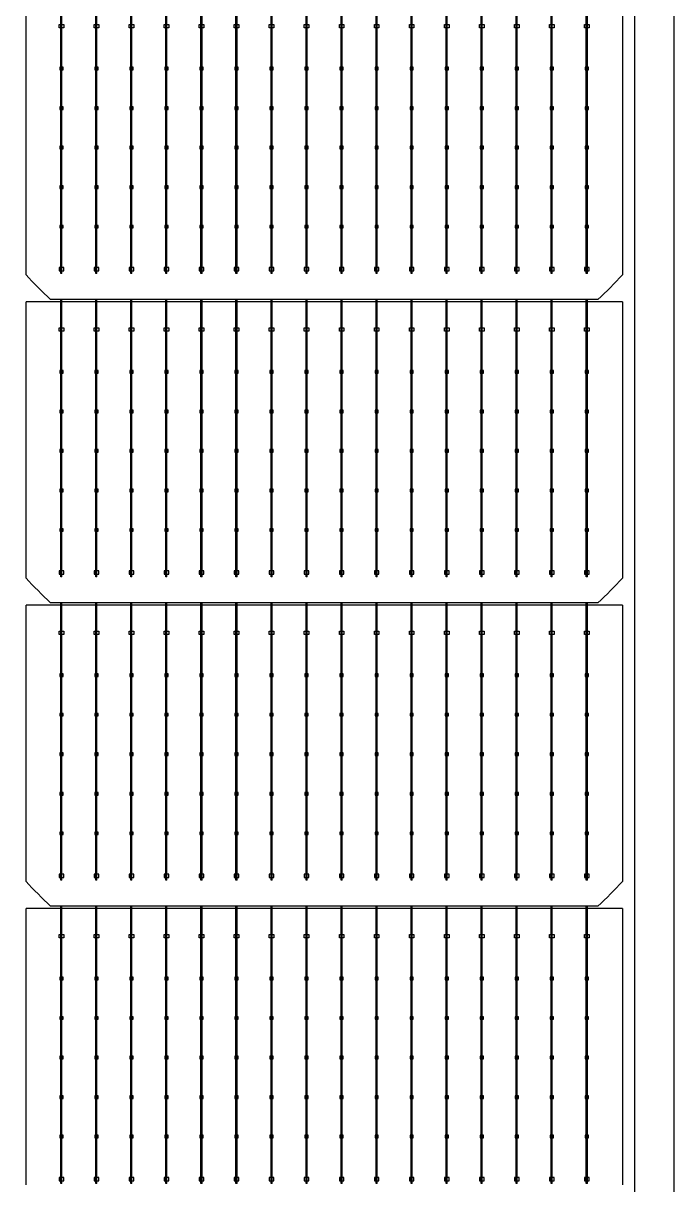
# Model space of a CAD drawing. Header units: millimetres. Extents: x 10297564 to 11610295, y -9287743 to -8409454.
# Drawn here: x 10403294 to 10406066, y -9099437 to -9094487 of the extents above; entities that cross this region are included whole.
import ezdxf

# ---------------------------------------------------------------- set-up
doc = ezdxf.new("R2010")
doc.units = ezdxf.units.MM
doc.header["$LTSCALE"] = 100

msp = doc.modelspace()

# ---------------------------------------------------------------- linework, layer by layer
for p, q in [((10403454.5, -9095553.6), (10403454.5, -9094370.7)), ((10403459, -9095553.6), (10403459, -9094370.7)), ((10403603.8, -9095553.6), (10403603.8, -9094370.7)), ((10403608.2, -9095553.6), (10403608.2, -9094370.7)), ((10403753, -9095553.6), (10403753, -9094370.7)), ((10403757.5, -9095553.6), (10403757.5, -9094370.7)), ((10403902.2, -9095553.6), (10403902.2, -9094370.7)), ((10403906.7, -9095553.6), (10403906.7, -9094370.7)), ((10404051.5, -9095553.6), (10404051.5, -9094370.7)), ((10404056, -9095553.6), (10404056, -9094370.7)), ((10404200.7, -9095553.6), (10404200.7, -9094370.7)), ((10404205.2, -9095553.6), (10404205.2, -9094370.7)), ((10404350, -9095553.6), (10404350, -9094370.7)), ((10404354.5, -9095553.6), (10404354.5, -9094370.7)), ((10404499.2, -9095553.6), (10404499.2, -9094370.7)), ((10404503.7, -9095553.6), (10404503.7, -9094370.7)), ((10404648.5, -9095553.6), (10404648.5, -9094370.7)), ((10404653, -9095553.6), (10404653, -9094370.7)), ((10404797.7, -9095553.6), (10404797.7, -9094370.7)), ((10404802.2, -9095553.6), (10404802.2, -9094370.7)), ((10404947, -9095553.6), (10404947, -9094370.7)), ((10404951.4, -9095553.6), (10404951.4, -9094370.7)), ((10405096.2, -9095553.6), (10405096.2, -9094370.7)), ((10405100.7, -9095553.6), (10405100.7, -9094370.7)), ((10405245.5, -9095553.6), (10405245.5, -9094370.7)), ((10405249.9, -9095553.6), (10405249.9, -9094370.7)), ((10405394.7, -9095553.6), (10405394.7, -9094370.7)), ((10405399.2, -9095553.6), (10405399.2, -9094370.7)), ((10405544, -9095553.6), (10405544, -9094370.7)), ((10405548.4, -9095553.6), (10405548.4, -9094370.7)), ((10405693.2, -9095553.6), (10405693.2, -9094370.7)), ((10405697.7, -9095553.6), (10405697.7, -9094370.7)), ((10403454.5, -9096846.3), (10403454.5, -9095663.4)), ((10403459, -9096846.3), (10403459, -9095663.4)), ((10403603.8, -9096846.3), (10403603.8, -9095663.4)), ((10403608.2, -9096846.3), (10403608.2, -9095663.4)), ((10403753, -9096846.3), (10403753, -9095663.4)), ((10403757.5, -9096846.3), (10403757.5, -9095663.4)), ((10403902.2, -9096846.3), (10403902.2, -9095663.4)), ((10403906.7, -9096846.3), (10403906.7, -9095663.4)), ((10404051.5, -9096846.3), (10404051.5, -9095663.4)), ((10404056, -9096846.3), (10404056, -9095663.4)), ((10404200.7, -9096846.3), (10404200.7, -9095663.4)), ((10404205.2, -9096846.3), (10404205.2, -9095663.4)), ((10404350, -9096846.3), (10404350, -9095663.4)), ((10404354.5, -9096846.3), (10404354.5, -9095663.4)), ((10404499.2, -9096846.3), (10404499.2, -9095663.4)), ((10404503.7, -9096846.3), (10404503.7, -9095663.4)), ((10404648.5, -9096846.3), (10404648.5, -9095663.4)), ((10404653, -9096846.3), (10404653, -9095663.4)), ((10404797.7, -9096846.3), (10404797.7, -9095663.4)), ((10404802.2, -9096846.3), (10404802.2, -9095663.4)), ((10404947, -9096846.3), (10404947, -9095663.4)), ((10404951.4, -9096846.3), (10404951.4, -9095663.4)), ((10405096.2, -9096846.3), (10405096.2, -9095663.4)), ((10405100.7, -9096846.3), (10405100.7, -9095663.4)), ((10405245.5, -9096846.3), (10405245.5, -9095663.4)), ((10405249.9, -9096846.3), (10405249.9, -9095663.4)), ((10405394.7, -9096846.3), (10405394.7, -9095663.4)), ((10405399.2, -9096846.3), (10405399.2, -9095663.4)), ((10405544, -9096846.3), (10405544, -9095663.4)), ((10405548.4, -9096846.3), (10405548.4, -9095663.4)), ((10405693.2, -9096846.3), (10405693.2, -9095663.4)), ((10405697.7, -9096846.3), (10405697.7, -9095663.4)), ((10405847.5, -9095674.6), (10403306.1, -9095674.6)), ((10403454.5, -9098139), (10403454.5, -9096956.1)), ((10403459, -9098139), (10403459, -9096956.1)), ((10403603.8, -9098139), (10403603.8, -9096956.1)), ((10403608.2, -9098139), (10403608.2, -9096956.1)), ((10403753, -9098139), (10403753, -9096956.1)), ((10403757.5, -9098139), (10403757.5, -9096956.1)), ((10403902.2, -9098139), (10403902.2, -9096956.1)), ((10403906.7, -9098139), (10403906.7, -9096956.1)), ((10404051.5, -9098139), (10404051.5, -9096956.1)), ((10404056, -9098139), (10404056, -9096956.1)), ((10404200.7, -9098139), (10404200.7, -9096956.1)), ((10404205.2, -9098139), (10404205.2, -9096956.1)), ((10404350, -9098139), (10404350, -9096956.1)), ((10404354.5, -9098139), (10404354.5, -9096956.1)), ((10404499.2, -9098139), (10404499.2, -9096956.1)), ((10404503.7, -9098139), (10404503.7, -9096956.1)), ((10404648.5, -9098139), (10404648.5, -9096956.1)), ((10404653, -9098139), (10404653, -9096956.1)), ((10404797.7, -9098139), (10404797.7, -9096956.1)), ((10404802.2, -9098139), (10404802.2, -9096956.1)), ((10404947, -9098139), (10404947, -9096956.1)), ((10404951.4, -9098139), (10404951.4, -9096956.1)), ((10405096.2, -9098139), (10405096.2, -9096956.1)), ((10405100.7, -9098139), (10405100.7, -9096956.1)), ((10405245.5, -9098139), (10405245.5, -9096956.1)), ((10405249.9, -9098139), (10405249.9, -9096956.1)), ((10405394.7, -9098139), (10405394.7, -9096956.1)), ((10405399.2, -9098139), (10405399.2, -9096956.1)), ((10405544, -9098139), (10405544, -9096956.1)), ((10405548.4, -9098139), (10405548.4, -9096956.1)), ((10405693.2, -9098139), (10405693.2, -9096956.1)), ((10405697.7, -9098139), (10405697.7, -9096956.1)), ((10405847.5, -9096967.3), (10403306.1, -9096967.3)), ((10405847.5, -9098260), (10403306.1, -9098260)), ((10403454.5, -9099431.6), (10403454.5, -9098248.7)), ((10403459, -9099431.6), (10403459, -9098248.7)), ((10403603.8, -9099431.6), (10403603.8, -9098248.7)), ((10403608.2, -9099431.6), (10403608.2, -9098248.7)), ((10403753, -9099431.6), (10403753, -9098248.7)), ((10403757.5, -9099431.6), (10403757.5, -9098248.7)), ((10403902.2, -9099431.6), (10403902.2, -9098248.7)), ((10403906.7, -9099431.6), (10403906.7, -9098248.7)), ((10404051.5, -9099431.6), (10404051.5, -9098248.7)), ((10404056, -9099431.6), (10404056, -9098248.7)), ((10404200.7, -9099431.6), (10404200.7, -9098248.7)), ((10404205.2, -9099431.6), (10404205.2, -9098248.7)), ((10404350, -9099431.6), (10404350, -9098248.7)), ((10404354.5, -9099431.6), (10404354.5, -9098248.7)), ((10404499.2, -9099431.6), (10404499.2, -9098248.7)), ((10404503.7, -9099431.6), (10404503.7, -9098248.7)), ((10404648.5, -9099431.6), (10404648.5, -9098248.7)), ((10404653, -9099431.6), (10404653, -9098248.7)), ((10404797.7, -9099431.6), (10404797.7, -9098248.7)), ((10404802.2, -9099431.6), (10404802.2, -9098248.7)), ((10404947, -9099431.6), (10404947, -9098248.7)), ((10404951.4, -9099431.6), (10404951.4, -9098248.7)), ((10405096.2, -9099431.6), (10405096.2, -9098248.7)), ((10405100.7, -9099431.6), (10405100.7, -9098248.7)), ((10405245.5, -9099431.6), (10405245.5, -9098248.7)), ((10405249.9, -9099431.6), (10405249.9, -9098248.7)), ((10405394.7, -9099431.6), (10405394.7, -9098248.7)), ((10405399.2, -9099431.6), (10405399.2, -9098248.7)), ((10405544, -9099431.6), (10405544, -9098248.7)), ((10405548.4, -9099431.6), (10405548.4, -9098248.7)), ((10405693.2, -9099431.6), (10405693.2, -9098248.7)), ((10405697.7, -9099431.6), (10405697.7, -9098248.7))]:
    msp.add_line(p, q)
for points in [[(10390262.3, -9073235.9), (10406065.8, -9073235.9), (10406065.8, -9107604.7), (10390262.3, -9107604.7)], [(10390429.7, -9073403.3), (10405898.4, -9073403.3), (10405898.4, -9107437.3), (10390429.7, -9107437.3)], [(10403447, -9094505.7), (10403447, -9094491.7), (10403466.5, -9094491.7), (10403466.5, -9094505.7)], [(10403596.2, -9094505.7), (10403596.2, -9094491.7), (10403615.8, -9094491.7), (10403615.8, -9094505.7)], [(10403745.5, -9094505.7), (10403745.5, -9094491.7), (10403765, -9094491.7), (10403765, -9094505.7)], [(10403894.7, -9094505.7), (10403894.7, -9094491.7), (10403914.2, -9094491.7), (10403914.2, -9094505.7)], [(10404044, -9094505.7), (10404044, -9094491.7), (10404063.5, -9094491.7), (10404063.5, -9094505.7)], [(10404193.2, -9094505.7), (10404193.2, -9094491.7), (10404212.7, -9094491.7), (10404212.7, -9094505.7)], [(10404342.5, -9094505.7), (10404342.5, -9094491.7), (10404362, -9094491.7), (10404362, -9094505.7)], [(10404491.7, -9094505.7), (10404491.7, -9094491.7), (10404511.2, -9094491.7), (10404511.2, -9094505.7)], [(10404641, -9094505.7), (10404641, -9094491.7), (10404660.5, -9094491.7), (10404660.5, -9094505.7)], [(10404790.2, -9094505.7), (10404790.2, -9094491.7), (10404809.7, -9094491.7), (10404809.7, -9094505.7)], [(10404939.5, -9094505.7), (10404939.5, -9094491.7), (10404959, -9094491.7), (10404959, -9094505.7)], [(10405088.7, -9094505.7), (10405088.7, -9094491.7), (10405108.2, -9094491.7), (10405108.2, -9094505.7)], [(10405237.9, -9094505.7), (10405237.9, -9094491.7), (10405257.5, -9094491.7), (10405257.5, -9094505.7)], [(10405387.2, -9094505.7), (10405387.2, -9094491.7), (10405406.7, -9094491.7), (10405406.7, -9094505.7)], [(10405536.4, -9094505.7), (10405536.4, -9094491.7), (10405556, -9094491.7), (10405556, -9094505.7)], [(10405685.7, -9094505.7), (10405685.7, -9094491.7), (10405705.2, -9094491.7), (10405705.2, -9094505.7)], [(10403463.7, -9094674), (10403449.8, -9094674), (10403449.8, -9094685.2), (10403463.7, -9094685.2)], [(10403613, -9094674), (10403599, -9094674), (10403599, -9094685.2), (10403613, -9094685.2)], [(10403762.2, -9094674), (10403748.3, -9094674), (10403748.3, -9094685.2), (10403762.2, -9094685.2)], [(10403911.5, -9094674), (10403897.5, -9094674), (10403897.5, -9094685.2), (10403911.5, -9094685.2)], [(10404060.7, -9094674), (10404046.8, -9094674), (10404046.8, -9094685.2), (10404060.7, -9094685.2)], [(10404210, -9094674), (10404196, -9094674), (10404196, -9094685.2), (10404210, -9094685.2)], [(10404359.2, -9094674), (10404345.2, -9094674), (10404345.2, -9094685.2), (10404359.2, -9094685.2)], [(10404508.4, -9094674), (10404494.5, -9094674), (10404494.5, -9094685.2), (10404508.4, -9094685.2)], [(10404657.7, -9094674), (10404643.7, -9094674), (10404643.7, -9094685.2), (10404657.7, -9094685.2)], [(10404806.9, -9094674), (10404793, -9094674), (10404793, -9094685.2), (10404806.9, -9094685.2)], [(10404956.2, -9094674), (10404942.2, -9094674), (10404942.2, -9094685.2), (10404956.2, -9094685.2)], [(10405105.4, -9094674), (10405091.5, -9094674), (10405091.5, -9094685.2), (10405105.4, -9094685.2)], [(10405254.7, -9094674), (10405240.7, -9094674), (10405240.7, -9094685.2), (10405254.7, -9094685.2)], [(10405403.9, -9094674), (10405390, -9094674), (10405390, -9094685.2), (10405403.9, -9094685.2)], [(10405553.2, -9094674), (10405539.2, -9094674), (10405539.2, -9094685.2), (10405553.2, -9094685.2)], [(10405702.4, -9094674), (10405688.5, -9094674), (10405688.5, -9094685.2), (10405702.4, -9094685.2)], [(10403463.7, -9094842.5), (10403449.8, -9094842.5), (10403449.8, -9094853.7), (10403463.7, -9094853.7)], [(10403613, -9094842.5), (10403599, -9094842.5), (10403599, -9094853.7), (10403613, -9094853.7)], [(10403762.2, -9094842.5), (10403748.3, -9094842.5), (10403748.3, -9094853.7), (10403762.2, -9094853.7)], [(10403911.5, -9094842.5), (10403897.5, -9094842.5), (10403897.5, -9094853.7), (10403911.5, -9094853.7)], [(10404060.7, -9094842.5), (10404046.8, -9094842.5), (10404046.8, -9094853.7), (10404060.7, -9094853.7)], [(10404210, -9094842.5), (10404196, -9094842.5), (10404196, -9094853.7), (10404210, -9094853.7)], [(10404359.2, -9094842.5), (10404345.2, -9094842.5), (10404345.2, -9094853.7), (10404359.2, -9094853.7)], [(10404508.4, -9094842.5), (10404494.5, -9094842.5), (10404494.5, -9094853.7), (10404508.4, -9094853.7)], [(10404657.7, -9094842.5), (10404643.7, -9094842.5), (10404643.7, -9094853.7), (10404657.7, -9094853.7)], [(10404806.9, -9094842.5), (10404793, -9094842.5), (10404793, -9094853.7), (10404806.9, -9094853.7)], [(10404956.2, -9094842.5), (10404942.2, -9094842.5), (10404942.2, -9094853.7), (10404956.2, -9094853.7)], [(10405105.4, -9094842.5), (10405091.5, -9094842.5), (10405091.5, -9094853.7), (10405105.4, -9094853.7)], [(10405254.7, -9094842.5), (10405240.7, -9094842.5), (10405240.7, -9094853.7), (10405254.7, -9094853.7)], [(10405403.9, -9094842.5), (10405390, -9094842.5), (10405390, -9094853.7), (10405403.9, -9094853.7)], [(10405553.2, -9094842.5), (10405539.2, -9094842.5), (10405539.2, -9094853.7), (10405553.2, -9094853.7)], [(10405702.4, -9094842.5), (10405688.5, -9094842.5), (10405688.5, -9094853.7), (10405702.4, -9094853.7)], [(10403463.7, -9095011), (10403449.8, -9095011), (10403449.8, -9095022.2), (10403463.7, -9095022.2)], [(10403613, -9095011), (10403599, -9095011), (10403599, -9095022.2), (10403613, -9095022.2)], [(10403762.2, -9095011), (10403748.3, -9095011), (10403748.3, -9095022.2), (10403762.2, -9095022.2)], [(10403911.5, -9095011), (10403897.5, -9095011), (10403897.5, -9095022.2), (10403911.5, -9095022.2)], [(10404060.7, -9095011), (10404046.8, -9095011), (10404046.8, -9095022.2), (10404060.7, -9095022.2)], [(10404210, -9095011), (10404196, -9095011), (10404196, -9095022.2), (10404210, -9095022.2)], [(10404359.2, -9095011), (10404345.2, -9095011), (10404345.2, -9095022.2), (10404359.2, -9095022.2)], [(10404508.4, -9095011), (10404494.5, -9095011), (10404494.5, -9095022.2), (10404508.4, -9095022.2)], [(10404657.7, -9095011), (10404643.7, -9095011), (10404643.7, -9095022.2), (10404657.7, -9095022.2)], [(10404806.9, -9095011), (10404793, -9095011), (10404793, -9095022.2), (10404806.9, -9095022.2)], [(10404956.2, -9095011), (10404942.2, -9095011), (10404942.2, -9095022.2), (10404956.2, -9095022.2)], [(10405105.4, -9095011), (10405091.5, -9095011), (10405091.5, -9095022.2), (10405105.4, -9095022.2)], [(10405254.7, -9095011), (10405240.7, -9095011), (10405240.7, -9095022.2), (10405254.7, -9095022.2)], [(10405403.9, -9095011), (10405390, -9095011), (10405390, -9095022.2), (10405403.9, -9095022.2)], [(10405553.2, -9095011), (10405539.2, -9095011), (10405539.2, -9095022.2), (10405553.2, -9095022.2)], [(10405702.4, -9095011), (10405688.5, -9095011), (10405688.5, -9095022.2), (10405702.4, -9095022.2)], [(10403463.7, -9095179.5), (10403449.8, -9095179.5), (10403449.8, -9095190.7), (10403463.7, -9095190.7)], [(10403613, -9095179.5), (10403599, -9095179.5), (10403599, -9095190.7), (10403613, -9095190.7)], [(10403762.2, -9095179.5), (10403748.3, -9095179.5), (10403748.3, -9095190.7), (10403762.2, -9095190.7)], [(10403911.5, -9095179.5), (10403897.5, -9095179.5), (10403897.5, -9095190.7), (10403911.5, -9095190.7)], [(10404060.7, -9095179.5), (10404046.8, -9095179.5), (10404046.8, -9095190.7), (10404060.7, -9095190.7)], [(10404210, -9095179.5), (10404196, -9095179.5), (10404196, -9095190.7), (10404210, -9095190.7)], [(10404359.2, -9095179.5), (10404345.2, -9095179.5), (10404345.2, -9095190.7), (10404359.2, -9095190.7)], [(10404508.4, -9095179.5), (10404494.5, -9095179.5), (10404494.5, -9095190.7), (10404508.4, -9095190.7)], [(10404657.7, -9095179.5), (10404643.7, -9095179.5), (10404643.7, -9095190.7), (10404657.7, -9095190.7)], [(10404806.9, -9095179.5), (10404793, -9095179.5), (10404793, -9095190.7), (10404806.9, -9095190.7)], [(10404956.2, -9095179.5), (10404942.2, -9095179.5), (10404942.2, -9095190.7), (10404956.2, -9095190.7)], [(10405105.4, -9095179.5), (10405091.5, -9095179.5), (10405091.5, -9095190.7), (10405105.4, -9095190.7)], [(10405254.7, -9095179.5), (10405240.7, -9095179.5), (10405240.7, -9095190.7), (10405254.7, -9095190.7)], [(10405403.9, -9095179.5), (10405390, -9095179.5), (10405390, -9095190.7), (10405403.9, -9095190.7)], [(10405553.2, -9095179.5), (10405539.2, -9095179.5), (10405539.2, -9095190.7), (10405553.2, -9095190.7)], [(10405702.4, -9095179.5), (10405688.5, -9095179.5), (10405688.5, -9095190.7), (10405702.4, -9095190.7)], [(10403463.7, -9095348), (10403449.8, -9095348), (10403449.8, -9095359.2), (10403463.7, -9095359.2)], [(10403613, -9095348), (10403599, -9095348), (10403599, -9095359.2), (10403613, -9095359.2)], [(10403762.2, -9095348), (10403748.3, -9095348), (10403748.3, -9095359.2), (10403762.2, -9095359.2)], [(10403911.5, -9095348), (10403897.5, -9095348), (10403897.5, -9095359.2), (10403911.5, -9095359.2)], [(10404060.7, -9095348), (10404046.8, -9095348), (10404046.8, -9095359.2), (10404060.7, -9095359.2)], [(10404210, -9095348), (10404196, -9095348), (10404196, -9095359.2), (10404210, -9095359.2)], [(10404359.2, -9095348), (10404345.2, -9095348), (10404345.2, -9095359.2), (10404359.2, -9095359.2)], [(10404508.4, -9095348), (10404494.5, -9095348), (10404494.5, -9095359.2), (10404508.4, -9095359.2)], [(10404657.7, -9095348), (10404643.7, -9095348), (10404643.7, -9095359.2), (10404657.7, -9095359.2)], [(10404806.9, -9095348), (10404793, -9095348), (10404793, -9095359.2), (10404806.9, -9095359.2)], [(10404956.2, -9095348), (10404942.2, -9095348), (10404942.2, -9095359.2), (10404956.2, -9095359.2)], [(10405105.4, -9095348), (10405091.5, -9095348), (10405091.5, -9095359.2), (10405105.4, -9095359.2)], [(10405254.7, -9095348), (10405240.7, -9095348), (10405240.7, -9095359.2), (10405254.7, -9095359.2)], [(10405403.9, -9095348), (10405390, -9095348), (10405390, -9095359.2), (10405403.9, -9095359.2)], [(10405553.2, -9095348), (10405539.2, -9095348), (10405539.2, -9095359.2), (10405553.2, -9095359.2)], [(10405702.4, -9095348), (10405688.5, -9095348), (10405688.5, -9095359.2), (10405702.4, -9095359.2)], [(10403447, -9095527.5), (10403447, -9095541.5), (10403466.5, -9095541.5), (10403466.5, -9095527.5)], [(10403596.2, -9095527.5), (10403596.2, -9095541.5), (10403615.8, -9095541.5), (10403615.8, -9095527.5)], [(10403745.5, -9095527.5), (10403745.5, -9095541.5), (10403765, -9095541.5), (10403765, -9095527.5)], [(10403894.7, -9095527.5), (10403894.7, -9095541.5), (10403914.2, -9095541.5), (10403914.2, -9095527.5)], [(10404044, -9095527.5), (10404044, -9095541.5), (10404063.5, -9095541.5), (10404063.5, -9095527.5)], [(10404193.2, -9095527.5), (10404193.2, -9095541.5), (10404212.7, -9095541.5), (10404212.7, -9095527.5)], [(10404342.5, -9095527.5), (10404342.5, -9095541.5), (10404362, -9095541.5), (10404362, -9095527.5)], [(10404491.7, -9095527.5), (10404491.7, -9095541.5), (10404511.2, -9095541.5), (10404511.2, -9095527.5)], [(10404641, -9095527.5), (10404641, -9095541.5), (10404660.5, -9095541.5), (10404660.5, -9095527.5)], [(10404790.2, -9095527.5), (10404790.2, -9095541.5), (10404809.7, -9095541.5), (10404809.7, -9095527.5)], [(10404939.5, -9095527.5), (10404939.5, -9095541.5), (10404959, -9095541.5), (10404959, -9095527.5)], [(10405088.7, -9095527.5), (10405088.7, -9095541.5), (10405108.2, -9095541.5), (10405108.2, -9095527.5)], [(10405237.9, -9095527.5), (10405237.9, -9095541.5), (10405257.5, -9095541.5), (10405257.5, -9095527.5)], [(10405387.2, -9095527.5), (10405387.2, -9095541.5), (10405406.7, -9095541.5), (10405406.7, -9095527.5)], [(10405536.4, -9095527.5), (10405536.4, -9095541.5), (10405556, -9095541.5), (10405556, -9095527.5)], [(10405685.7, -9095527.5), (10405685.7, -9095541.5), (10405705.2, -9095541.5), (10405705.2, -9095527.5)], [(10403447, -9095798.3), (10403447, -9095784.4), (10403466.5, -9095784.4), (10403466.5, -9095798.3)], [(10403596.2, -9095798.3), (10403596.2, -9095784.4), (10403615.8, -9095784.4), (10403615.8, -9095798.3)], [(10403745.5, -9095798.3), (10403745.5, -9095784.4), (10403765, -9095784.4), (10403765, -9095798.3)], [(10403894.7, -9095798.3), (10403894.7, -9095784.4), (10403914.2, -9095784.4), (10403914.2, -9095798.3)], [(10404044, -9095798.3), (10404044, -9095784.4), (10404063.5, -9095784.4), (10404063.5, -9095798.3)], [(10404193.2, -9095798.3), (10404193.2, -9095784.4), (10404212.7, -9095784.4), (10404212.7, -9095798.3)], [(10404342.5, -9095798.3), (10404342.5, -9095784.4), (10404362, -9095784.4), (10404362, -9095798.3)], [(10404491.7, -9095798.3), (10404491.7, -9095784.4), (10404511.2, -9095784.4), (10404511.2, -9095798.3)], [(10404641, -9095798.3), (10404641, -9095784.4), (10404660.5, -9095784.4), (10404660.5, -9095798.3)], [(10404790.2, -9095798.3), (10404790.2, -9095784.4), (10404809.7, -9095784.4), (10404809.7, -9095798.3)], [(10404939.5, -9095798.3), (10404939.5, -9095784.4), (10404959, -9095784.4), (10404959, -9095798.3)], [(10405088.7, -9095798.3), (10405088.7, -9095784.4), (10405108.2, -9095784.4), (10405108.2, -9095798.3)], [(10405237.9, -9095798.3), (10405237.9, -9095784.4), (10405257.5, -9095784.4), (10405257.5, -9095798.3)], [(10405387.2, -9095798.3), (10405387.2, -9095784.4), (10405406.7, -9095784.4), (10405406.7, -9095798.3)], [(10405536.4, -9095798.3), (10405536.4, -9095784.4), (10405556, -9095784.4), (10405556, -9095798.3)], [(10405685.7, -9095798.3), (10405685.7, -9095784.4), (10405705.2, -9095784.4), (10405705.2, -9095798.3)], [(10403463.7, -9095966.7), (10403449.8, -9095966.7), (10403449.8, -9095977.9), (10403463.7, -9095977.9)], [(10403613, -9095966.7), (10403599, -9095966.7), (10403599, -9095977.9), (10403613, -9095977.9)], [(10403762.2, -9095966.7), (10403748.3, -9095966.7), (10403748.3, -9095977.9), (10403762.2, -9095977.9)], [(10403911.5, -9095966.7), (10403897.5, -9095966.7), (10403897.5, -9095977.9), (10403911.5, -9095977.9)], [(10404060.7, -9095966.7), (10404046.8, -9095966.7), (10404046.8, -9095977.9), (10404060.7, -9095977.9)], [(10404210, -9095966.7), (10404196, -9095966.7), (10404196, -9095977.9), (10404210, -9095977.9)], [(10404359.2, -9095966.7), (10404345.2, -9095966.7), (10404345.2, -9095977.9), (10404359.2, -9095977.9)], [(10404508.4, -9095966.7), (10404494.5, -9095966.7), (10404494.5, -9095977.9), (10404508.4, -9095977.9)], [(10404657.7, -9095966.7), (10404643.7, -9095966.7), (10404643.7, -9095977.9), (10404657.7, -9095977.9)], [(10404806.9, -9095966.7), (10404793, -9095966.7), (10404793, -9095977.9), (10404806.9, -9095977.9)], [(10404956.2, -9095966.7), (10404942.2, -9095966.7), (10404942.2, -9095977.9), (10404956.2, -9095977.9)], [(10405105.4, -9095966.7), (10405091.5, -9095966.7), (10405091.5, -9095977.9), (10405105.4, -9095977.9)], [(10405254.7, -9095966.7), (10405240.7, -9095966.7), (10405240.7, -9095977.9), (10405254.7, -9095977.9)], [(10405403.9, -9095966.7), (10405390, -9095966.7), (10405390, -9095977.9), (10405403.9, -9095977.9)], [(10405553.2, -9095966.7), (10405539.2, -9095966.7), (10405539.2, -9095977.9), (10405553.2, -9095977.9)], [(10405702.4, -9095966.7), (10405688.5, -9095966.7), (10405688.5, -9095977.9), (10405702.4, -9095977.9)], [(10403463.7, -9096135.2), (10403449.8, -9096135.2), (10403449.8, -9096146.4), (10403463.7, -9096146.4)], [(10403613, -9096135.2), (10403599, -9096135.2), (10403599, -9096146.4), (10403613, -9096146.4)], [(10403762.2, -9096135.2), (10403748.3, -9096135.2), (10403748.3, -9096146.4), (10403762.2, -9096146.4)], [(10403911.5, -9096135.2), (10403897.5, -9096135.2), (10403897.5, -9096146.4), (10403911.5, -9096146.4)], [(10404060.7, -9096135.2), (10404046.8, -9096135.2), (10404046.8, -9096146.4), (10404060.7, -9096146.4)], [(10404210, -9096135.2), (10404196, -9096135.2), (10404196, -9096146.4), (10404210, -9096146.4)], [(10404359.2, -9096135.2), (10404345.2, -9096135.2), (10404345.2, -9096146.4), (10404359.2, -9096146.4)], [(10404508.4, -9096135.2), (10404494.5, -9096135.2), (10404494.5, -9096146.4), (10404508.4, -9096146.4)], [(10404657.7, -9096135.2), (10404643.7, -9096135.2), (10404643.7, -9096146.4), (10404657.7, -9096146.4)], [(10404806.9, -9096135.2), (10404793, -9096135.2), (10404793, -9096146.4), (10404806.9, -9096146.4)], [(10404956.2, -9096135.2), (10404942.2, -9096135.2), (10404942.2, -9096146.4), (10404956.2, -9096146.4)], [(10405105.4, -9096135.2), (10405091.5, -9096135.2), (10405091.5, -9096146.4), (10405105.4, -9096146.4)], [(10405254.7, -9096135.2), (10405240.7, -9096135.2), (10405240.7, -9096146.4), (10405254.7, -9096146.4)], [(10405403.9, -9096135.2), (10405390, -9096135.2), (10405390, -9096146.4), (10405403.9, -9096146.4)], [(10405553.2, -9096135.2), (10405539.2, -9096135.2), (10405539.2, -9096146.4), (10405553.2, -9096146.4)], [(10405702.4, -9096135.2), (10405688.5, -9096135.2), (10405688.5, -9096146.4), (10405702.4, -9096146.4)], [(10403463.7, -9096303.7), (10403449.8, -9096303.7), (10403449.8, -9096314.9), (10403463.7, -9096314.9)], [(10403613, -9096303.7), (10403599, -9096303.7), (10403599, -9096314.9), (10403613, -9096314.9)], [(10403762.2, -9096303.7), (10403748.3, -9096303.7), (10403748.3, -9096314.9), (10403762.2, -9096314.9)], [(10403911.5, -9096303.7), (10403897.5, -9096303.7), (10403897.5, -9096314.9), (10403911.5, -9096314.9)], [(10404060.7, -9096303.7), (10404046.8, -9096303.7), (10404046.8, -9096314.9), (10404060.7, -9096314.9)], [(10404210, -9096303.7), (10404196, -9096303.7), (10404196, -9096314.9), (10404210, -9096314.9)], [(10404359.2, -9096303.7), (10404345.2, -9096303.7), (10404345.2, -9096314.9), (10404359.2, -9096314.9)], [(10404508.4, -9096303.7), (10404494.5, -9096303.7), (10404494.5, -9096314.9), (10404508.4, -9096314.9)], [(10404657.7, -9096303.7), (10404643.7, -9096303.7), (10404643.7, -9096314.9), (10404657.7, -9096314.9)], [(10404806.9, -9096303.7), (10404793, -9096303.7), (10404793, -9096314.9), (10404806.9, -9096314.9)], [(10404956.2, -9096303.7), (10404942.2, -9096303.7), (10404942.2, -9096314.9), (10404956.2, -9096314.9)], [(10405105.4, -9096303.7), (10405091.5, -9096303.7), (10405091.5, -9096314.9), (10405105.4, -9096314.9)], [(10405254.7, -9096303.7), (10405240.7, -9096303.7), (10405240.7, -9096314.9), (10405254.7, -9096314.9)], [(10405403.9, -9096303.7), (10405390, -9096303.7), (10405390, -9096314.9), (10405403.9, -9096314.9)], [(10405553.2, -9096303.7), (10405539.2, -9096303.7), (10405539.2, -9096314.9), (10405553.2, -9096314.9)], [(10405702.4, -9096303.7), (10405688.5, -9096303.7), (10405688.5, -9096314.9), (10405702.4, -9096314.9)], [(10403463.7, -9096472.2), (10403449.8, -9096472.2), (10403449.8, -9096483.3), (10403463.7, -9096483.3)], [(10403613, -9096472.2), (10403599, -9096472.2), (10403599, -9096483.3), (10403613, -9096483.3)], [(10403762.2, -9096472.2), (10403748.3, -9096472.2), (10403748.3, -9096483.3), (10403762.2, -9096483.3)], [(10403911.5, -9096472.2), (10403897.5, -9096472.2), (10403897.5, -9096483.3), (10403911.5, -9096483.3)], [(10404060.7, -9096472.2), (10404046.8, -9096472.2), (10404046.8, -9096483.3), (10404060.7, -9096483.3)], [(10404210, -9096472.2), (10404196, -9096472.2), (10404196, -9096483.3), (10404210, -9096483.3)], [(10404359.2, -9096472.2), (10404345.2, -9096472.2), (10404345.2, -9096483.3), (10404359.2, -9096483.3)], [(10404508.4, -9096472.2), (10404494.5, -9096472.2), (10404494.5, -9096483.3), (10404508.4, -9096483.3)], [(10404657.7, -9096472.2), (10404643.7, -9096472.2), (10404643.7, -9096483.3), (10404657.7, -9096483.3)], [(10404806.9, -9096472.2), (10404793, -9096472.2), (10404793, -9096483.3), (10404806.9, -9096483.3)], [(10404956.2, -9096472.2), (10404942.2, -9096472.2), (10404942.2, -9096483.3), (10404956.2, -9096483.3)], [(10405105.4, -9096472.2), (10405091.5, -9096472.2), (10405091.5, -9096483.3), (10405105.4, -9096483.3)], [(10405254.7, -9096472.2), (10405240.7, -9096472.2), (10405240.7, -9096483.3), (10405254.7, -9096483.3)], [(10405403.9, -9096472.2), (10405390, -9096472.2), (10405390, -9096483.3), (10405403.9, -9096483.3)], [(10405553.2, -9096472.2), (10405539.2, -9096472.2), (10405539.2, -9096483.3), (10405553.2, -9096483.3)], [(10405702.4, -9096472.2), (10405688.5, -9096472.2), (10405688.5, -9096483.3), (10405702.4, -9096483.3)], [(10403463.7, -9096640.7), (10403449.8, -9096640.7), (10403449.8, -9096651.8), (10403463.7, -9096651.8)], [(10403613, -9096640.7), (10403599, -9096640.7), (10403599, -9096651.8), (10403613, -9096651.8)], [(10403762.2, -9096640.7), (10403748.3, -9096640.7), (10403748.3, -9096651.8), (10403762.2, -9096651.8)], [(10403911.5, -9096640.7), (10403897.5, -9096640.7), (10403897.5, -9096651.8), (10403911.5, -9096651.8)], [(10404060.7, -9096640.7), (10404046.8, -9096640.7), (10404046.8, -9096651.8), (10404060.7, -9096651.8)], [(10404210, -9096640.7), (10404196, -9096640.7), (10404196, -9096651.8), (10404210, -9096651.8)], [(10404359.2, -9096640.7), (10404345.2, -9096640.7), (10404345.2, -9096651.8), (10404359.2, -9096651.8)], [(10404508.4, -9096640.7), (10404494.5, -9096640.7), (10404494.5, -9096651.8), (10404508.4, -9096651.8)], [(10404657.7, -9096640.7), (10404643.7, -9096640.7), (10404643.7, -9096651.8), (10404657.7, -9096651.8)], [(10404806.9, -9096640.7), (10404793, -9096640.7), (10404793, -9096651.8), (10404806.9, -9096651.8)], [(10404956.2, -9096640.7), (10404942.2, -9096640.7), (10404942.2, -9096651.8), (10404956.2, -9096651.8)], [(10405105.4, -9096640.7), (10405091.5, -9096640.7), (10405091.5, -9096651.8), (10405105.4, -9096651.8)], [(10405254.7, -9096640.7), (10405240.7, -9096640.7), (10405240.7, -9096651.8), (10405254.7, -9096651.8)], [(10405403.9, -9096640.7), (10405390, -9096640.7), (10405390, -9096651.8), (10405403.9, -9096651.8)], [(10405553.2, -9096640.7), (10405539.2, -9096640.7), (10405539.2, -9096651.8), (10405553.2, -9096651.8)], [(10405702.4, -9096640.7), (10405688.5, -9096640.7), (10405688.5, -9096651.8), (10405702.4, -9096651.8)], [(10403447, -9096820.2), (10403447, -9096834.2), (10403466.5, -9096834.2), (10403466.5, -9096820.2)], [(10403596.2, -9096820.2), (10403596.2, -9096834.2), (10403615.8, -9096834.2), (10403615.8, -9096820.2)], [(10403745.5, -9096820.2), (10403745.5, -9096834.2), (10403765, -9096834.2), (10403765, -9096820.2)], [(10403894.7, -9096820.2), (10403894.7, -9096834.2), (10403914.2, -9096834.2), (10403914.2, -9096820.2)], [(10404044, -9096820.2), (10404044, -9096834.2), (10404063.5, -9096834.2), (10404063.5, -9096820.2)], [(10404193.2, -9096820.2), (10404193.2, -9096834.2), (10404212.7, -9096834.2), (10404212.7, -9096820.2)], [(10404342.5, -9096820.2), (10404342.5, -9096834.2), (10404362, -9096834.2), (10404362, -9096820.2)], [(10404491.7, -9096820.2), (10404491.7, -9096834.2), (10404511.2, -9096834.2), (10404511.2, -9096820.2)], [(10404641, -9096820.2), (10404641, -9096834.2), (10404660.5, -9096834.2), (10404660.5, -9096820.2)], [(10404790.2, -9096820.2), (10404790.2, -9096834.2), (10404809.7, -9096834.2), (10404809.7, -9096820.2)], [(10404939.5, -9096820.2), (10404939.5, -9096834.2), (10404959, -9096834.2), (10404959, -9096820.2)], [(10405088.7, -9096820.2), (10405088.7, -9096834.2), (10405108.2, -9096834.2), (10405108.2, -9096820.2)], [(10405237.9, -9096820.2), (10405237.9, -9096834.2), (10405257.5, -9096834.2), (10405257.5, -9096820.2)], [(10405387.2, -9096820.2), (10405387.2, -9096834.2), (10405406.7, -9096834.2), (10405406.7, -9096820.2)], [(10405536.4, -9096820.2), (10405536.4, -9096834.2), (10405556, -9096834.2), (10405556, -9096820.2)], [(10405685.7, -9096820.2), (10405685.7, -9096834.2), (10405705.2, -9096834.2), (10405705.2, -9096820.2)], [(10403447, -9097091), (10403447, -9097077.1), (10403466.5, -9097077.1), (10403466.5, -9097091)], [(10403596.2, -9097091), (10403596.2, -9097077.1), (10403615.8, -9097077.1), (10403615.8, -9097091)], [(10403745.5, -9097091), (10403745.5, -9097077.1), (10403765, -9097077.1), (10403765, -9097091)], [(10403894.7, -9097091), (10403894.7, -9097077.1), (10403914.2, -9097077.1), (10403914.2, -9097091)], [(10404044, -9097091), (10404044, -9097077.1), (10404063.5, -9097077.1), (10404063.5, -9097091)], [(10404193.2, -9097091), (10404193.2, -9097077.1), (10404212.7, -9097077.1), (10404212.7, -9097091)], [(10404342.5, -9097091), (10404342.5, -9097077.1), (10404362, -9097077.1), (10404362, -9097091)], [(10404491.7, -9097091), (10404491.7, -9097077.1), (10404511.2, -9097077.1), (10404511.2, -9097091)], [(10404641, -9097091), (10404641, -9097077.1), (10404660.5, -9097077.1), (10404660.5, -9097091)], [(10404790.2, -9097091), (10404790.2, -9097077.1), (10404809.7, -9097077.1), (10404809.7, -9097091)], [(10404939.5, -9097091), (10404939.5, -9097077.1), (10404959, -9097077.1), (10404959, -9097091)], [(10405088.7, -9097091), (10405088.7, -9097077.1), (10405108.2, -9097077.1), (10405108.2, -9097091)], [(10405237.9, -9097091), (10405237.9, -9097077.1), (10405257.5, -9097077.1), (10405257.5, -9097091)], [(10405387.2, -9097091), (10405387.2, -9097077.1), (10405406.7, -9097077.1), (10405406.7, -9097091)], [(10405536.4, -9097091), (10405536.4, -9097077.1), (10405556, -9097077.1), (10405556, -9097091)], [(10405685.7, -9097091), (10405685.7, -9097077.1), (10405705.2, -9097077.1), (10405705.2, -9097091)], [(10403463.7, -9097259.4), (10403449.8, -9097259.4), (10403449.8, -9097270.5), (10403463.7, -9097270.5)], [(10403613, -9097259.4), (10403599, -9097259.4), (10403599, -9097270.5), (10403613, -9097270.5)], [(10403762.2, -9097259.4), (10403748.3, -9097259.4), (10403748.3, -9097270.5), (10403762.2, -9097270.5)], [(10403911.5, -9097259.4), (10403897.5, -9097259.4), (10403897.5, -9097270.5), (10403911.5, -9097270.5)], [(10404060.7, -9097259.4), (10404046.8, -9097259.4), (10404046.8, -9097270.5), (10404060.7, -9097270.5)], [(10404210, -9097259.4), (10404196, -9097259.4), (10404196, -9097270.5), (10404210, -9097270.5)], [(10404359.2, -9097259.4), (10404345.2, -9097259.4), (10404345.2, -9097270.5), (10404359.2, -9097270.5)], [(10404508.4, -9097259.4), (10404494.5, -9097259.4), (10404494.5, -9097270.5), (10404508.4, -9097270.5)], [(10404657.7, -9097259.4), (10404643.7, -9097259.4), (10404643.7, -9097270.5), (10404657.7, -9097270.5)], [(10404806.9, -9097259.4), (10404793, -9097259.4), (10404793, -9097270.5), (10404806.9, -9097270.5)], [(10404956.2, -9097259.4), (10404942.2, -9097259.4), (10404942.2, -9097270.5), (10404956.2, -9097270.5)], [(10405105.4, -9097259.4), (10405091.5, -9097259.4), (10405091.5, -9097270.5), (10405105.4, -9097270.5)], [(10405254.7, -9097259.4), (10405240.7, -9097259.4), (10405240.7, -9097270.5), (10405254.7, -9097270.5)], [(10405403.9, -9097259.4), (10405390, -9097259.4), (10405390, -9097270.5), (10405403.9, -9097270.5)], [(10405553.2, -9097259.4), (10405539.2, -9097259.4), (10405539.2, -9097270.5), (10405553.2, -9097270.5)], [(10405702.4, -9097259.4), (10405688.5, -9097259.4), (10405688.5, -9097270.5), (10405702.4, -9097270.5)], [(10403463.7, -9097427.9), (10403449.8, -9097427.9), (10403449.8, -9097439), (10403463.7, -9097439)], [(10403613, -9097427.9), (10403599, -9097427.9), (10403599, -9097439), (10403613, -9097439)], [(10403762.2, -9097427.9), (10403748.3, -9097427.9), (10403748.3, -9097439), (10403762.2, -9097439)], [(10403911.5, -9097427.9), (10403897.5, -9097427.9), (10403897.5, -9097439), (10403911.5, -9097439)], [(10404060.7, -9097427.9), (10404046.8, -9097427.9), (10404046.8, -9097439), (10404060.7, -9097439)], [(10404210, -9097427.9), (10404196, -9097427.9), (10404196, -9097439), (10404210, -9097439)], [(10404359.2, -9097427.9), (10404345.2, -9097427.9), (10404345.2, -9097439), (10404359.2, -9097439)], [(10404508.4, -9097427.9), (10404494.5, -9097427.9), (10404494.5, -9097439), (10404508.4, -9097439)], [(10404657.7, -9097427.9), (10404643.7, -9097427.9), (10404643.7, -9097439), (10404657.7, -9097439)], [(10404806.9, -9097427.9), (10404793, -9097427.9), (10404793, -9097439), (10404806.9, -9097439)], [(10404956.2, -9097427.9), (10404942.2, -9097427.9), (10404942.2, -9097439), (10404956.2, -9097439)], [(10405105.4, -9097427.9), (10405091.5, -9097427.9), (10405091.5, -9097439), (10405105.4, -9097439)], [(10405254.7, -9097427.9), (10405240.7, -9097427.9), (10405240.7, -9097439), (10405254.7, -9097439)], [(10405403.9, -9097427.9), (10405390, -9097427.9), (10405390, -9097439), (10405403.9, -9097439)], [(10405553.2, -9097427.9), (10405539.2, -9097427.9), (10405539.2, -9097439), (10405553.2, -9097439)], [(10405702.4, -9097427.9), (10405688.5, -9097427.9), (10405688.5, -9097439), (10405702.4, -9097439)], [(10403463.7, -9097596.4), (10403449.8, -9097596.4), (10403449.8, -9097607.5), (10403463.7, -9097607.5)], [(10403613, -9097596.4), (10403599, -9097596.4), (10403599, -9097607.5), (10403613, -9097607.5)], [(10403762.2, -9097596.4), (10403748.3, -9097596.4), (10403748.3, -9097607.5), (10403762.2, -9097607.5)], [(10403911.5, -9097596.4), (10403897.5, -9097596.4), (10403897.5, -9097607.5), (10403911.5, -9097607.5)], [(10404060.7, -9097596.4), (10404046.8, -9097596.4), (10404046.8, -9097607.5), (10404060.7, -9097607.5)], [(10404210, -9097596.4), (10404196, -9097596.4), (10404196, -9097607.5), (10404210, -9097607.5)], [(10404359.2, -9097596.4), (10404345.2, -9097596.4), (10404345.2, -9097607.5), (10404359.2, -9097607.5)], [(10404508.4, -9097596.4), (10404494.5, -9097596.4), (10404494.5, -9097607.5), (10404508.4, -9097607.5)], [(10404657.7, -9097596.4), (10404643.7, -9097596.4), (10404643.7, -9097607.5), (10404657.7, -9097607.5)], [(10404806.9, -9097596.4), (10404793, -9097596.4), (10404793, -9097607.5), (10404806.9, -9097607.5)], [(10404956.2, -9097596.4), (10404942.2, -9097596.4), (10404942.2, -9097607.5), (10404956.2, -9097607.5)], [(10405105.4, -9097596.4), (10405091.5, -9097596.4), (10405091.5, -9097607.5), (10405105.4, -9097607.5)], [(10405254.7, -9097596.4), (10405240.7, -9097596.4), (10405240.7, -9097607.5), (10405254.7, -9097607.5)], [(10405403.9, -9097596.4), (10405390, -9097596.4), (10405390, -9097607.5), (10405403.9, -9097607.5)], [(10405553.2, -9097596.4), (10405539.2, -9097596.4), (10405539.2, -9097607.5), (10405553.2, -9097607.5)], [(10405702.4, -9097596.4), (10405688.5, -9097596.4), (10405688.5, -9097607.5), (10405702.4, -9097607.5)], [(10403463.7, -9097764.9), (10403449.8, -9097764.9), (10403449.8, -9097776), (10403463.7, -9097776)], [(10403613, -9097764.9), (10403599, -9097764.9), (10403599, -9097776), (10403613, -9097776)], [(10403762.2, -9097764.9), (10403748.3, -9097764.9), (10403748.3, -9097776), (10403762.2, -9097776)], [(10403911.5, -9097764.9), (10403897.5, -9097764.9), (10403897.5, -9097776), (10403911.5, -9097776)], [(10404060.7, -9097764.9), (10404046.8, -9097764.9), (10404046.8, -9097776), (10404060.7, -9097776)], [(10404210, -9097764.9), (10404196, -9097764.9), (10404196, -9097776), (10404210, -9097776)], [(10404359.2, -9097764.9), (10404345.2, -9097764.9), (10404345.2, -9097776), (10404359.2, -9097776)], [(10404508.4, -9097764.9), (10404494.5, -9097764.9), (10404494.5, -9097776), (10404508.4, -9097776)], [(10404657.7, -9097764.9), (10404643.7, -9097764.9), (10404643.7, -9097776), (10404657.7, -9097776)], [(10404806.9, -9097764.9), (10404793, -9097764.9), (10404793, -9097776), (10404806.9, -9097776)], [(10404956.2, -9097764.9), (10404942.2, -9097764.9), (10404942.2, -9097776), (10404956.2, -9097776)], [(10405105.4, -9097764.9), (10405091.5, -9097764.9), (10405091.5, -9097776), (10405105.4, -9097776)], [(10405254.7, -9097764.9), (10405240.7, -9097764.9), (10405240.7, -9097776), (10405254.7, -9097776)], [(10405403.9, -9097764.9), (10405390, -9097764.9), (10405390, -9097776), (10405403.9, -9097776)], [(10405553.2, -9097764.9), (10405539.2, -9097764.9), (10405539.2, -9097776), (10405553.2, -9097776)], [(10405702.4, -9097764.9), (10405688.5, -9097764.9), (10405688.5, -9097776), (10405702.4, -9097776)], [(10403463.7, -9097933.4), (10403449.8, -9097933.4), (10403449.8, -9097944.5), (10403463.7, -9097944.5)], [(10403613, -9097933.4), (10403599, -9097933.4), (10403599, -9097944.5), (10403613, -9097944.5)], [(10403762.2, -9097933.4), (10403748.3, -9097933.4), (10403748.3, -9097944.5), (10403762.2, -9097944.5)], [(10403911.5, -9097933.4), (10403897.5, -9097933.4), (10403897.5, -9097944.5), (10403911.5, -9097944.5)], [(10404060.7, -9097933.4), (10404046.8, -9097933.4), (10404046.8, -9097944.5), (10404060.7, -9097944.5)], [(10404210, -9097933.4), (10404196, -9097933.4), (10404196, -9097944.5), (10404210, -9097944.5)], [(10404359.2, -9097933.4), (10404345.2, -9097933.4), (10404345.2, -9097944.5), (10404359.2, -9097944.5)], [(10404508.4, -9097933.4), (10404494.5, -9097933.4), (10404494.5, -9097944.5), (10404508.4, -9097944.5)], [(10404657.7, -9097933.4), (10404643.7, -9097933.4), (10404643.7, -9097944.5), (10404657.7, -9097944.5)], [(10404806.9, -9097933.4), (10404793, -9097933.4), (10404793, -9097944.5), (10404806.9, -9097944.5)], [(10404956.2, -9097933.4), (10404942.2, -9097933.4), (10404942.2, -9097944.5), (10404956.2, -9097944.5)], [(10405105.4, -9097933.4), (10405091.5, -9097933.4), (10405091.5, -9097944.5), (10405105.4, -9097944.5)], [(10405254.7, -9097933.4), (10405240.7, -9097933.4), (10405240.7, -9097944.5), (10405254.7, -9097944.5)], [(10405403.9, -9097933.4), (10405390, -9097933.4), (10405390, -9097944.5), (10405403.9, -9097944.5)], [(10405553.2, -9097933.4), (10405539.2, -9097933.4), (10405539.2, -9097944.5), (10405553.2, -9097944.5)], [(10405702.4, -9097933.4), (10405688.5, -9097933.4), (10405688.5, -9097944.5), (10405702.4, -9097944.5)], [(10403447, -9098112.9), (10403447, -9098126.8), (10403466.5, -9098126.8), (10403466.5, -9098112.9)], [(10403596.2, -9098112.9), (10403596.2, -9098126.8), (10403615.8, -9098126.8), (10403615.8, -9098112.9)], [(10403745.5, -9098112.9), (10403745.5, -9098126.8), (10403765, -9098126.8), (10403765, -9098112.9)], [(10403894.7, -9098112.9), (10403894.7, -9098126.8), (10403914.2, -9098126.8), (10403914.2, -9098112.9)], [(10404044, -9098112.9), (10404044, -9098126.8), (10404063.5, -9098126.8), (10404063.5, -9098112.9)], [(10404193.2, -9098112.9), (10404193.2, -9098126.8), (10404212.7, -9098126.8), (10404212.7, -9098112.9)], [(10404342.5, -9098112.9), (10404342.5, -9098126.8), (10404362, -9098126.8), (10404362, -9098112.9)], [(10404491.7, -9098112.9), (10404491.7, -9098126.8), (10404511.2, -9098126.8), (10404511.2, -9098112.9)], [(10404641, -9098112.9), (10404641, -9098126.8), (10404660.5, -9098126.8), (10404660.5, -9098112.9)], [(10404790.2, -9098112.9), (10404790.2, -9098126.8), (10404809.7, -9098126.8), (10404809.7, -9098112.9)], [(10404939.5, -9098112.9), (10404939.5, -9098126.8), (10404959, -9098126.8), (10404959, -9098112.9)], [(10405088.7, -9098112.9), (10405088.7, -9098126.8), (10405108.2, -9098126.8), (10405108.2, -9098112.9)], [(10405237.9, -9098112.9), (10405237.9, -9098126.8), (10405257.5, -9098126.8), (10405257.5, -9098112.9)], [(10405387.2, -9098112.9), (10405387.2, -9098126.8), (10405406.7, -9098126.8), (10405406.7, -9098112.9)], [(10405536.4, -9098112.9), (10405536.4, -9098126.8), (10405556, -9098126.8), (10405556, -9098112.9)], [(10405685.7, -9098112.9), (10405685.7, -9098126.8), (10405705.2, -9098126.8), (10405705.2, -9098112.9)], [(10403447, -9098383.7), (10403447, -9098369.7), (10403466.5, -9098369.7), (10403466.5, -9098383.7)], [(10403596.2, -9098383.7), (10403596.2, -9098369.7), (10403615.8, -9098369.7), (10403615.8, -9098383.7)], [(10403745.5, -9098383.7), (10403745.5, -9098369.7), (10403765, -9098369.7), (10403765, -9098383.7)], [(10403894.7, -9098383.7), (10403894.7, -9098369.7), (10403914.2, -9098369.7), (10403914.2, -9098383.7)], [(10404044, -9098383.7), (10404044, -9098369.7), (10404063.5, -9098369.7), (10404063.5, -9098383.7)], [(10404193.2, -9098383.7), (10404193.2, -9098369.7), (10404212.7, -9098369.7), (10404212.7, -9098383.7)], [(10404342.5, -9098383.7), (10404342.5, -9098369.7), (10404362, -9098369.7), (10404362, -9098383.7)], [(10404491.7, -9098383.7), (10404491.7, -9098369.7), (10404511.2, -9098369.7), (10404511.2, -9098383.7)], [(10404641, -9098383.7), (10404641, -9098369.7), (10404660.5, -9098369.7), (10404660.5, -9098383.7)], [(10404790.2, -9098383.7), (10404790.2, -9098369.7), (10404809.7, -9098369.7), (10404809.7, -9098383.7)], [(10404939.5, -9098383.7), (10404939.5, -9098369.7), (10404959, -9098369.7), (10404959, -9098383.7)], [(10405088.7, -9098383.7), (10405088.7, -9098369.7), (10405108.2, -9098369.7), (10405108.2, -9098383.7)], [(10405237.9, -9098383.7), (10405237.9, -9098369.7), (10405257.5, -9098369.7), (10405257.5, -9098383.7)], [(10405387.2, -9098383.7), (10405387.2, -9098369.7), (10405406.7, -9098369.7), (10405406.7, -9098383.7)], [(10405536.4, -9098383.7), (10405536.4, -9098369.7), (10405556, -9098369.7), (10405556, -9098383.7)], [(10405685.7, -9098383.7), (10405685.7, -9098369.7), (10405705.2, -9098369.7), (10405705.2, -9098383.7)], [(10403463.7, -9098552), (10403449.8, -9098552), (10403449.8, -9098563.2), (10403463.7, -9098563.2)], [(10403613, -9098552), (10403599, -9098552), (10403599, -9098563.2), (10403613, -9098563.2)], [(10403762.2, -9098552), (10403748.3, -9098552), (10403748.3, -9098563.2), (10403762.2, -9098563.2)], [(10403911.5, -9098552), (10403897.5, -9098552), (10403897.5, -9098563.2), (10403911.5, -9098563.2)], [(10404060.7, -9098552), (10404046.8, -9098552), (10404046.8, -9098563.2), (10404060.7, -9098563.2)], [(10404210, -9098552), (10404196, -9098552), (10404196, -9098563.2), (10404210, -9098563.2)], [(10404359.2, -9098552), (10404345.2, -9098552), (10404345.2, -9098563.2), (10404359.2, -9098563.2)], [(10404508.4, -9098552), (10404494.5, -9098552), (10404494.5, -9098563.2), (10404508.4, -9098563.2)], [(10404657.7, -9098552), (10404643.7, -9098552), (10404643.7, -9098563.2), (10404657.7, -9098563.2)], [(10404806.9, -9098552), (10404793, -9098552), (10404793, -9098563.2), (10404806.9, -9098563.2)], [(10404956.2, -9098552), (10404942.2, -9098552), (10404942.2, -9098563.2), (10404956.2, -9098563.2)], [(10405105.4, -9098552), (10405091.5, -9098552), (10405091.5, -9098563.2), (10405105.4, -9098563.2)], [(10405254.7, -9098552), (10405240.7, -9098552), (10405240.7, -9098563.2), (10405254.7, -9098563.2)], [(10405403.9, -9098552), (10405390, -9098552), (10405390, -9098563.2), (10405403.9, -9098563.2)], [(10405553.2, -9098552), (10405539.2, -9098552), (10405539.2, -9098563.2), (10405553.2, -9098563.2)], [(10405702.4, -9098552), (10405688.5, -9098552), (10405688.5, -9098563.2), (10405702.4, -9098563.2)], [(10403463.7, -9098720.5), (10403449.8, -9098720.5), (10403449.8, -9098731.7), (10403463.7, -9098731.7)], [(10403613, -9098720.5), (10403599, -9098720.5), (10403599, -9098731.7), (10403613, -9098731.7)], [(10403762.2, -9098720.5), (10403748.3, -9098720.5), (10403748.3, -9098731.7), (10403762.2, -9098731.7)], [(10403911.5, -9098720.5), (10403897.5, -9098720.5), (10403897.5, -9098731.7), (10403911.5, -9098731.7)], [(10404060.7, -9098720.5), (10404046.8, -9098720.5), (10404046.8, -9098731.7), (10404060.7, -9098731.7)], [(10404210, -9098720.5), (10404196, -9098720.5), (10404196, -9098731.7), (10404210, -9098731.7)], [(10404359.2, -9098720.5), (10404345.2, -9098720.5), (10404345.2, -9098731.7), (10404359.2, -9098731.7)], [(10404508.4, -9098720.5), (10404494.5, -9098720.5), (10404494.5, -9098731.7), (10404508.4, -9098731.7)], [(10404657.7, -9098720.5), (10404643.7, -9098720.5), (10404643.7, -9098731.7), (10404657.7, -9098731.7)], [(10404806.9, -9098720.5), (10404793, -9098720.5), (10404793, -9098731.7), (10404806.9, -9098731.7)], [(10404956.2, -9098720.5), (10404942.2, -9098720.5), (10404942.2, -9098731.7), (10404956.2, -9098731.7)], [(10405105.4, -9098720.5), (10405091.5, -9098720.5), (10405091.5, -9098731.7), (10405105.4, -9098731.7)], [(10405254.7, -9098720.5), (10405240.7, -9098720.5), (10405240.7, -9098731.7), (10405254.7, -9098731.7)], [(10405403.9, -9098720.5), (10405390, -9098720.5), (10405390, -9098731.7), (10405403.9, -9098731.7)], [(10405553.2, -9098720.5), (10405539.2, -9098720.5), (10405539.2, -9098731.7), (10405553.2, -9098731.7)], [(10405702.4, -9098720.5), (10405688.5, -9098720.5), (10405688.5, -9098731.7), (10405702.4, -9098731.7)], [(10403463.7, -9098889), (10403449.8, -9098889), (10403449.8, -9098900.2), (10403463.7, -9098900.2)], [(10403613, -9098889), (10403599, -9098889), (10403599, -9098900.2), (10403613, -9098900.2)], [(10403762.2, -9098889), (10403748.3, -9098889), (10403748.3, -9098900.2), (10403762.2, -9098900.2)], [(10403911.5, -9098889), (10403897.5, -9098889), (10403897.5, -9098900.2), (10403911.5, -9098900.2)], [(10404060.7, -9098889), (10404046.8, -9098889), (10404046.8, -9098900.2), (10404060.7, -9098900.2)], [(10404210, -9098889), (10404196, -9098889), (10404196, -9098900.2), (10404210, -9098900.2)], [(10404359.2, -9098889), (10404345.2, -9098889), (10404345.2, -9098900.2), (10404359.2, -9098900.2)], [(10404508.4, -9098889), (10404494.5, -9098889), (10404494.5, -9098900.2), (10404508.4, -9098900.2)], [(10404657.7, -9098889), (10404643.7, -9098889), (10404643.7, -9098900.2), (10404657.7, -9098900.2)], [(10404806.9, -9098889), (10404793, -9098889), (10404793, -9098900.2), (10404806.9, -9098900.2)], [(10404956.2, -9098889), (10404942.2, -9098889), (10404942.2, -9098900.2), (10404956.2, -9098900.2)], [(10405105.4, -9098889), (10405091.5, -9098889), (10405091.5, -9098900.2), (10405105.4, -9098900.2)], [(10405254.7, -9098889), (10405240.7, -9098889), (10405240.7, -9098900.2), (10405254.7, -9098900.2)], [(10405403.9, -9098889), (10405390, -9098889), (10405390, -9098900.2), (10405403.9, -9098900.2)], [(10405553.2, -9098889), (10405539.2, -9098889), (10405539.2, -9098900.2), (10405553.2, -9098900.2)], [(10405702.4, -9098889), (10405688.5, -9098889), (10405688.5, -9098900.2), (10405702.4, -9098900.2)], [(10403463.7, -9099057.5), (10403449.8, -9099057.5), (10403449.8, -9099068.7), (10403463.7, -9099068.7)], [(10403613, -9099057.5), (10403599, -9099057.5), (10403599, -9099068.7), (10403613, -9099068.7)], [(10403762.2, -9099057.5), (10403748.3, -9099057.5), (10403748.3, -9099068.7), (10403762.2, -9099068.7)], [(10403911.5, -9099057.5), (10403897.5, -9099057.5), (10403897.5, -9099068.7), (10403911.5, -9099068.7)], [(10404060.7, -9099057.5), (10404046.8, -9099057.5), (10404046.8, -9099068.7), (10404060.7, -9099068.7)], [(10404210, -9099057.5), (10404196, -9099057.5), (10404196, -9099068.7), (10404210, -9099068.7)], [(10404359.2, -9099057.5), (10404345.2, -9099057.5), (10404345.2, -9099068.7), (10404359.2, -9099068.7)], [(10404508.4, -9099057.5), (10404494.5, -9099057.5), (10404494.5, -9099068.7), (10404508.4, -9099068.7)], [(10404657.7, -9099057.5), (10404643.7, -9099057.5), (10404643.7, -9099068.7), (10404657.7, -9099068.7)], [(10404806.9, -9099057.5), (10404793, -9099057.5), (10404793, -9099068.7), (10404806.9, -9099068.7)], [(10404956.2, -9099057.5), (10404942.2, -9099057.5), (10404942.2, -9099068.7), (10404956.2, -9099068.7)], [(10405105.4, -9099057.5), (10405091.5, -9099057.5), (10405091.5, -9099068.7), (10405105.4, -9099068.7)], [(10405254.7, -9099057.5), (10405240.7, -9099057.5), (10405240.7, -9099068.7), (10405254.7, -9099068.7)], [(10405403.9, -9099057.5), (10405390, -9099057.5), (10405390, -9099068.7), (10405403.9, -9099068.7)], [(10405553.2, -9099057.5), (10405539.2, -9099057.5), (10405539.2, -9099068.7), (10405553.2, -9099068.7)], [(10405702.4, -9099057.5), (10405688.5, -9099057.5), (10405688.5, -9099068.7), (10405702.4, -9099068.7)], [(10403463.7, -9099226), (10403449.8, -9099226), (10403449.8, -9099237.2), (10403463.7, -9099237.2)], [(10403613, -9099226), (10403599, -9099226), (10403599, -9099237.2), (10403613, -9099237.2)], [(10403762.2, -9099226), (10403748.3, -9099226), (10403748.3, -9099237.2), (10403762.2, -9099237.2)], [(10403911.5, -9099226), (10403897.5, -9099226), (10403897.5, -9099237.2), (10403911.5, -9099237.2)], [(10404060.7, -9099226), (10404046.8, -9099226), (10404046.8, -9099237.2), (10404060.7, -9099237.2)], [(10404210, -9099226), (10404196, -9099226), (10404196, -9099237.2), (10404210, -9099237.2)], [(10404359.2, -9099226), (10404345.2, -9099226), (10404345.2, -9099237.2), (10404359.2, -9099237.2)], [(10404508.4, -9099226), (10404494.5, -9099226), (10404494.5, -9099237.2), (10404508.4, -9099237.2)], [(10404657.7, -9099226), (10404643.7, -9099226), (10404643.7, -9099237.2), (10404657.7, -9099237.2)], [(10404806.9, -9099226), (10404793, -9099226), (10404793, -9099237.2), (10404806.9, -9099237.2)], [(10404956.2, -9099226), (10404942.2, -9099226), (10404942.2, -9099237.2), (10404956.2, -9099237.2)], [(10405105.4, -9099226), (10405091.5, -9099226), (10405091.5, -9099237.2), (10405105.4, -9099237.2)], [(10405254.7, -9099226), (10405240.7, -9099226), (10405240.7, -9099237.2), (10405254.7, -9099237.2)], [(10405403.9, -9099226), (10405390, -9099226), (10405390, -9099237.2), (10405403.9, -9099237.2)], [(10405553.2, -9099226), (10405539.2, -9099226), (10405539.2, -9099237.2), (10405553.2, -9099237.2)], [(10405702.4, -9099226), (10405688.5, -9099226), (10405688.5, -9099237.2), (10405702.4, -9099237.2)], [(10403447, -9099405.5), (10403447, -9099419.5), (10403466.5, -9099419.5), (10403466.5, -9099405.5)], [(10403596.2, -9099405.5), (10403596.2, -9099419.5), (10403615.8, -9099419.5), (10403615.8, -9099405.5)], [(10403745.5, -9099405.5), (10403745.5, -9099419.5), (10403765, -9099419.5), (10403765, -9099405.5)], [(10403894.7, -9099405.5), (10403894.7, -9099419.5), (10403914.2, -9099419.5), (10403914.2, -9099405.5)], [(10404044, -9099405.5), (10404044, -9099419.5), (10404063.5, -9099419.5), (10404063.5, -9099405.5)], [(10404193.2, -9099405.5), (10404193.2, -9099419.5), (10404212.7, -9099419.5), (10404212.7, -9099405.5)], [(10404342.5, -9099405.5), (10404342.5, -9099419.5), (10404362, -9099419.5), (10404362, -9099405.5)], [(10404491.7, -9099405.5), (10404491.7, -9099419.5), (10404511.2, -9099419.5), (10404511.2, -9099405.5)], [(10404641, -9099405.5), (10404641, -9099419.5), (10404660.5, -9099419.5), (10404660.5, -9099405.5)], [(10404790.2, -9099405.5), (10404790.2, -9099419.5), (10404809.7, -9099419.5), (10404809.7, -9099405.5)], [(10404939.5, -9099405.5), (10404939.5, -9099419.5), (10404959, -9099419.5), (10404959, -9099405.5)], [(10405088.7, -9099405.5), (10405088.7, -9099419.5), (10405108.2, -9099419.5), (10405108.2, -9099405.5)], [(10405237.9, -9099405.5), (10405237.9, -9099419.5), (10405257.5, -9099419.5), (10405257.5, -9099405.5)], [(10405387.2, -9099405.5), (10405387.2, -9099419.5), (10405406.7, -9099419.5), (10405406.7, -9099405.5)], [(10405536.4, -9099405.5), (10405536.4, -9099419.5), (10405556, -9099419.5), (10405556, -9099405.5)], [(10405685.7, -9099405.5), (10405685.7, -9099419.5), (10405705.2, -9099419.5), (10405705.2, -9099405.5)]]:
    msp.add_lwpolyline(points, close=True)
for points in [[(10403306.1, -9095558.8), (10403306.1, -9094382)], [(10405847.5, -9094382), (10405847.5, -9095558.8)], [(10403459, -9095553.6), (10403454.5, -9095553.6)], [(10403608.2, -9095553.6), (10403603.8, -9095553.6)], [(10403757.5, -9095553.6), (10403753, -9095553.6)], [(10403906.7, -9095553.6), (10403902.2, -9095553.6)], [(10404056, -9095553.6), (10404051.5, -9095553.6)], [(10404205.2, -9095553.6), (10404200.7, -9095553.6)], [(10404354.5, -9095553.6), (10404350, -9095553.6)], [(10404503.7, -9095553.6), (10404499.2, -9095553.6)], [(10404653, -9095553.6), (10404648.5, -9095553.6)], [(10404802.2, -9095553.6), (10404797.7, -9095553.6)], [(10404951.4, -9095553.6), (10404947, -9095553.6)], [(10405100.7, -9095553.6), (10405096.2, -9095553.6)], [(10405249.9, -9095553.6), (10405245.5, -9095553.6)], [(10405399.2, -9095553.6), (10405394.7, -9095553.6)], [(10405548.4, -9095553.6), (10405544, -9095553.6)], [(10405697.7, -9095553.6), (10405693.2, -9095553.6)], [(10405742.8, -9095663.5), (10403410.8, -9095663.5)], [(10403306.1, -9096851.4), (10403306.1, -9095674.6)], [(10405847.5, -9095674.6), (10405847.5, -9096851.4)], [(10403459, -9096846.3), (10403454.5, -9096846.3)], [(10403608.2, -9096846.3), (10403603.8, -9096846.3)], [(10403757.5, -9096846.3), (10403753, -9096846.3)], [(10403906.7, -9096846.3), (10403902.2, -9096846.3)], [(10404056, -9096846.3), (10404051.5, -9096846.3)], [(10404205.2, -9096846.3), (10404200.7, -9096846.3)], [(10404354.5, -9096846.3), (10404350, -9096846.3)], [(10404503.7, -9096846.3), (10404499.2, -9096846.3)], [(10404653, -9096846.3), (10404648.5, -9096846.3)], [(10404802.2, -9096846.3), (10404797.7, -9096846.3)], [(10404951.4, -9096846.3), (10404947, -9096846.3)], [(10405100.7, -9096846.3), (10405096.2, -9096846.3)], [(10405249.9, -9096846.3), (10405245.5, -9096846.3)], [(10405399.2, -9096846.3), (10405394.7, -9096846.3)], [(10405548.4, -9096846.3), (10405544, -9096846.3)], [(10405697.7, -9096846.3), (10405693.2, -9096846.3)], [(10405742.8, -9096956.1), (10403410.8, -9096956.1)], [(10403306.1, -9098144.1), (10403306.1, -9096967.3)], [(10405847.5, -9096967.3), (10405847.5, -9098144.1)], [(10403459, -9098139), (10403454.5, -9098139)], [(10403608.2, -9098139), (10403603.8, -9098139)], [(10403757.5, -9098139), (10403753, -9098139)], [(10403906.7, -9098139), (10403902.2, -9098139)], [(10404056, -9098139), (10404051.5, -9098139)], [(10404205.2, -9098139), (10404200.7, -9098139)], [(10404354.5, -9098139), (10404350, -9098139)], [(10404503.7, -9098139), (10404499.2, -9098139)], [(10404653, -9098139), (10404648.5, -9098139)], [(10404802.2, -9098139), (10404797.7, -9098139)], [(10404951.4, -9098139), (10404947, -9098139)], [(10405100.7, -9098139), (10405096.2, -9098139)], [(10405249.9, -9098139), (10405245.5, -9098139)], [(10405399.2, -9098139), (10405394.7, -9098139)], [(10405548.4, -9098139), (10405544, -9098139)], [(10405697.7, -9098139), (10405693.2, -9098139)], [(10403306.1, -9099436.8), (10403306.1, -9098260)], [(10405742.8, -9098248.8), (10403410.8, -9098248.8)], [(10405847.5, -9098260), (10405847.5, -9099436.8)], [(10403459, -9099431.6), (10403454.5, -9099431.6)], [(10403608.2, -9099431.6), (10403603.8, -9099431.6)], [(10403757.5, -9099431.6), (10403753, -9099431.6)], [(10403906.7, -9099431.6), (10403902.2, -9099431.6)], [(10404056, -9099431.6), (10404051.5, -9099431.6)], [(10404205.2, -9099431.6), (10404200.7, -9099431.6)], [(10404354.5, -9099431.6), (10404350, -9099431.6)], [(10404503.7, -9099431.6), (10404499.2, -9099431.6)], [(10404653, -9099431.6), (10404648.5, -9099431.6)], [(10404802.2, -9099431.6), (10404797.7, -9099431.6)], [(10404951.4, -9099431.6), (10404947, -9099431.6)], [(10405100.7, -9099431.6), (10405096.2, -9099431.6)], [(10405249.9, -9099431.6), (10405245.5, -9099431.6)], [(10405399.2, -9099431.6), (10405394.7, -9099431.6)], [(10405548.4, -9099431.6), (10405544, -9099431.6)], [(10405697.7, -9099431.6), (10405693.2, -9099431.6)]]:
    msp.add_lwpolyline(points)
for centre, start, end in [((10404575.4, -9094394.2), 222.5369, 227.4631), ((10404578.2, -9094394.2), 312.5369, 317.4631), ((10404575.4, -9095686.8), 222.5369, 227.4631), ((10404578.2, -9095686.8), 312.5369, 317.4631), ((10404575.4, -9096979.5), 222.5369, 227.4631), ((10404578.2, -9096979.5), 312.5369, 317.4631)]:
    msp.add_arc(centre, 1722.6, start, end)

doc.saveas('drawing.dxf')
